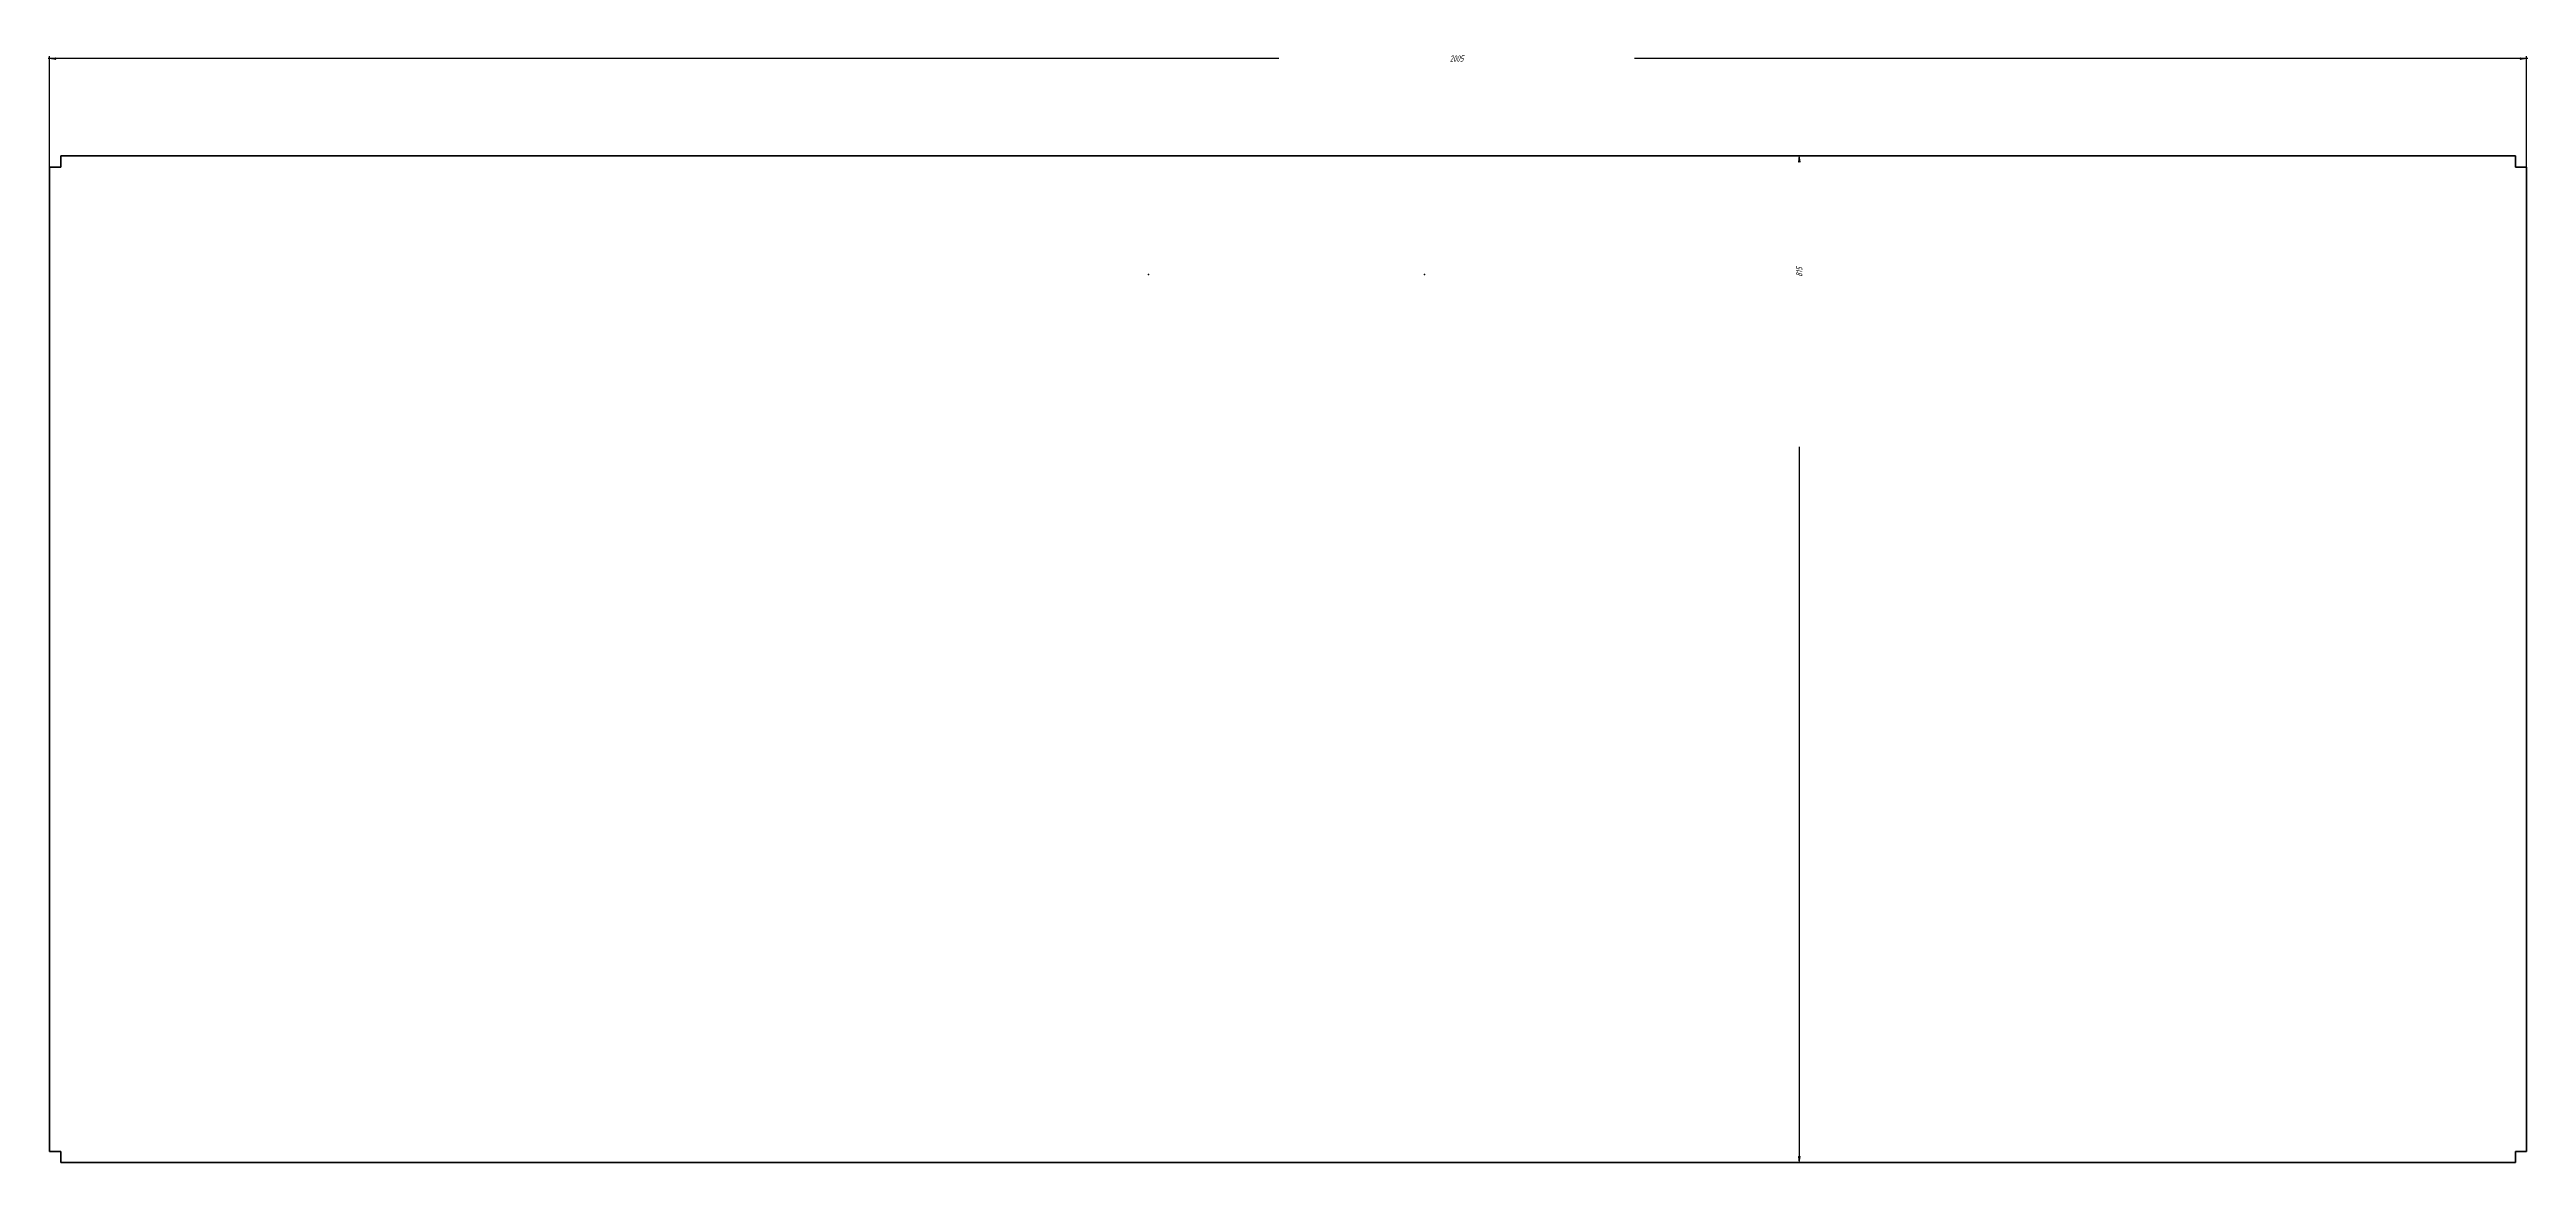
# Model space of a CAD drawing. Header units: millimetres. Extents: x -1820 to 185, y -245 to 656.
import ezdxf

# ---------------------------------------------------------------- set-up
doc = ezdxf.new("R2010")
doc.units = ezdxf.units.MM
for name, pattern in [('K5LT32772', [0]), ('K5LT32773', [0]), ('K5LT32776', [0]), ('K5LT32777', [0]), ('K5LT32778', [0]), ('K5LT32779', [0]), ('K5LT32780', [0]), ('K5LT32781', [0]), ('K5LT32782', [0]), ('K5LT32783', [0]), ('K5LT_THIN', [0])]:
    doc.linetypes.add(name, pattern=pattern)
doc.layers.add('Системный слой', color=7, linetype='Continuous')
doc.styles.add('KDIMTEXTSTYLE', font='GOST_AU.SHX', dxfattribs={"width": 0.96, "oblique": 15, "height": 5})
doc.dimstyles.new('KDIMSTYLE (1.00)', dxfattribs={"dimtxt": 5, "dimasz": 1, "dimexe": 2, "dimexo": 0, "dimgap": 1, "dimtad": 1, "dimtxsty": 'KDIMTEXTSTYLE', "dimsah": 1, "dimcen": 0, "dimdle": 1, "dimadec": 0, "dimazin": 0, "dimtfac": 0.667, "dimtmove": 0, "dimatfit": 3, "dimfxl": 1, "dimtvp": 1, "dimtolj": 1, "dimtzin": 0, "dimarcsym": 0})

# ---------------------------------------------------------------- blocks, each defined once
blk = doc.blocks.new('U1')
blk.add_hatch(color=7).paths.add_polyline_path([(-403.6, -244.9), (-402.9, -239.9), (-403.6, -240.4), (-404.3, -239.9)])
at = {"color": 7, "linetype": 'K5LT32776', "lineweight": 18}
for p, q in [((-403.6, -244.9), (-404.3, -239.9)), ((-404.3, -239.9), (-403.6, -240.4)), ((-403.6, -240.4), (-402.9, -239.9)), ((-402.9, -239.9), (-403.6, -244.9)), ((-403.6, -244.9), (-403.6, -243.9))]:
    blk.add_line(p, q, dxfattribs=at)
at = {"color": 7, "linetype": 'K5LT32777', "lineweight": 18}
blk.add_line((-403.6, -244.9), (-403.6, -242.9), dxfattribs=at)
blk = doc.blocks.new('U2')
blk.add_hatch(color=7).paths.add_polyline_path([(-403.6, 570.1), (-404.3, 565.1), (-403.6, 565.6), (-402.9, 565.1)])
at = {"color": 7, "linetype": 'K5LT32776', "lineweight": 18}
for p, q in [((-404.3, 565.1), (-403.6, 570.1)), ((-403.6, 565.6), (-404.3, 565.1)), ((-403.6, 570.1), (-402.9, 565.1)), ((-403.6, 570.1), (-403.6, 569.1)), ((-402.9, 565.1), (-403.6, 565.6))]:
    blk.add_line(p, q, dxfattribs=at)
at = {"color": 7, "linetype": 'K5LT32777', "lineweight": 18}
blk.add_line((-403.6, 570.1), (-403.6, 568.1), dxfattribs=at)
blk = doc.blocks.new('U4')
at = {"color": 7, "linetype": 'K5LT_THIN', "lineweight": 18}
blk.add_line((-403.6, -244.9), (-403.6, -242.9), dxfattribs=at)
at = {"color": 7, "linetype": 'K5LT32777', "lineweight": 18}
blk.add_line((-403.6, -244.9), (-403.6, -243.9), dxfattribs=at)
blk = doc.blocks.new('U5')
at = {"color": 7, "linetype": 'K5LT32777', "lineweight": 18}
blk.add_line((-403.6, 570.1), (-403.6, 569.1), dxfattribs=at)
at = {"color": 7, "linetype": 'K5LT_THIN', "lineweight": 18}
blk.add_line((-403.6, 570.1), (-403.6, 568.1), dxfattribs=at)
blk = doc.blocks.new('KDIMARROW_00')
at = {"layer": 'Системный слой', "color": 0, "linetype": 'K5LT_THIN', "lineweight": 18}
blk.add_line((0, 0), (-1, 0), dxfattribs=at)
blk = doc.blocks.new('U7')
blk.add_hatch(color=7).paths.add_polyline_path([(185.1, 649), (180.1, 649.6), (180.6, 649), (180.1, 648.3)])
at = {"color": 7, "linetype": 'K5LT32776', "lineweight": 18}
for p, q in [((180.6, 649), (180.1, 649.6)), ((180.1, 649.6), (185.1, 649)), ((185.1, 649), (180.1, 648.3)), ((180.1, 648.3), (180.6, 649)), ((185.1, 649), (184.1, 649))]:
    blk.add_line(p, q, dxfattribs=at)
at = {"color": 7, "linetype": 'K5LT32777', "lineweight": 18}
blk.add_line((185.1, 649), (183.1, 649), dxfattribs=at)
blk = doc.blocks.new('U8')
blk.add_hatch(color=7).paths.add_polyline_path([(-1819.9, 649), (-1814.9, 648.3), (-1815.4, 649), (-1814.9, 649.6)])
at = {"color": 7, "linetype": 'K5LT32776', "lineweight": 18}
for p, q in [((-1819.9, 649), (-1814.9, 649.6)), ((-1814.9, 648.3), (-1819.9, 649)), ((-1819.9, 649), (-1818.9, 649)), ((-1814.9, 649.6), (-1815.4, 649)), ((-1815.4, 649), (-1814.9, 648.3))]:
    blk.add_line(p, q, dxfattribs=at)
at = {"color": 7, "linetype": 'K5LT32777', "lineweight": 18}
blk.add_line((-1819.9, 649), (-1817.9, 649), dxfattribs=at)
blk = doc.blocks.new('U10')
at = {"color": 7, "linetype": 'K5LT_THIN', "lineweight": 18}
blk.add_line((185.1, 649), (183.1, 649), dxfattribs=at)
at = {"color": 7, "linetype": 'K5LT32777', "lineweight": 18}
blk.add_line((185.1, 649), (184.1, 649), dxfattribs=at)
blk = doc.blocks.new('U11')
at = {"color": 7, "linetype": 'K5LT32777', "lineweight": 18}
blk.add_line((-1819.9, 649), (-1818.9, 649), dxfattribs=at)
at = {"color": 7, "linetype": 'K5LT_THIN', "lineweight": 18}
blk.add_line((-1819.9, 649), (-1817.9, 649), dxfattribs=at)
blk = doc.blocks.new('U3')
for name in ['U5', 'U4']:
    blk.add_blockref(name, (0, 0))
at = {"color": 7}
blk.add_linear_dim(base=(-403.598, 570.144), p1=(176.079, -244.856), p2=(176.079, 570.144), angle=90, location=(-403.598, 476.144), text='\\H2.5;\\W0.925;\\Q0;\\H2.5;\\W0.925;\\Q0;\\Q15;\\W0.820;\\H5.00;815', dimstyle='KDIMSTYLE (1.00)', override={"dimexo": 0, "dimblk1": 'KDIMARROW_00', "dimblk2": 'KDIMARROW_00', "dimse1": 0, "dimse2": 0, "dimclrt": 7, "dimtolj": 1}, dxfattribs=at).render()
blk = doc.blocks.new('U0')
for name in ['U3', 'U2', 'U1']:
    blk.add_blockref(name, (0, 0))
blk = doc.blocks.new('U9')
for name in ['U11', 'U10']:
    blk.add_blockref(name, (0, 0))
at = {"color": 7}
blk.add_linear_dim(base=(-1819.921, 648.98), p1=(185.079, 536.999), p2=(-1819.921, 544.839), location=(-680.921, 648.98), text='\\H2.5;\\W0.925;\\Q0;\\H2.5;\\W0.925;\\Q0;\\Q15;\\W0.820;\\H5.00;2005', dimstyle='KDIMSTYLE (1.00)', override={"dimexo": 0, "dimblk1": 'KDIMARROW_00', "dimblk2": 'KDIMARROW_00', "dimse1": 0, "dimse2": 0, "dimclrt": 7, "dimtolj": 1}, dxfattribs=at).render()
blk = doc.blocks.new('U6')
for name in ['U9', 'U8', 'U7']:
    blk.add_blockref(name, (0, 0))

msp = doc.modelspace()

# ---------------------------------------------------------------- linework, layer by layer
at = {"layer": 'Системный слой', "color": 250, "linetype": 'K5LT32772', "lineweight": 60, "true_color": 0x333333}
for p, q in [((-1810.9, 561.1), (-1810.9, 570.1)), ((-1819.9, 561.1), (-1810.9, 561.1))]:
    msp.add_line(p, q, dxfattribs=at)
at = {"layer": 'Системный слой', "color": 3, "linetype": 'K5LT32778', "lineweight": 60, "true_color": 0x00ff00}
msp.add_line((-1810.9, 570.1), (176.1, 570.1), dxfattribs=at)
at = {"layer": 'Системный слой', "color": 5, "linetype": 'K5LT32773', "lineweight": 60, "true_color": 0x0000ff}
for p, q in [((176.1, 561.1), (176.1, 570.1)), ((185.1, 561.1), (176.1, 561.1))]:
    msp.add_line(p, q, dxfattribs=at)
at = {"layer": 'Системный слой', "color": 1, "linetype": 'K5LT32783', "lineweight": 60, "true_color": 0xff0000}
msp.add_line((-1819.9, -235.9), (-1819.9, 561.1), dxfattribs=at)
at = {"layer": 'Системный слой', "color": 6, "linetype": 'K5LT32781', "lineweight": 60, "true_color": 0xff00ff}
msp.add_line((185.1, 561.1), (185.1, -235.9), dxfattribs=at)
at = {"layer": 'Системный слой', "color": 1, "linetype": 'K5LT32779', "lineweight": 60, "true_color": 0xfe0000}
for p, q in [((-1819.9, -235.9), (-1810.9, -235.9)), ((-1810.9, -235.9), (-1810.9, -244.9))]:
    msp.add_line(p, q, dxfattribs=at)
at = {"layer": 'Системный слой', "color": 6, "linetype": 'K5LT32780', "lineweight": 60, "true_color": 0xfe00ff}
for p, q in [((176.1, -244.9), (176.1, -235.9)), ((176.1, -235.9), (185.1, -235.9))]:
    msp.add_line(p, q, dxfattribs=at)
at = {"layer": 'Системный слой', "color": 2, "linetype": 'K5LT32782', "lineweight": 60, "true_color": 0xfeff00}
msp.add_line((-1810.9, -244.9), (176.1, -244.9), dxfattribs=at)
at = {"layer": 'Системный слой'}
for p in [(-930.3, 474.1), (-706.9, 474.1)]:
    msp.add_point(p, dxfattribs=at)

# ---------------------------------------------------------------- block references
for name in ['U6', 'U0']:
    msp.add_blockref(name, (0, 0))

doc.saveas('drawing.dxf')
